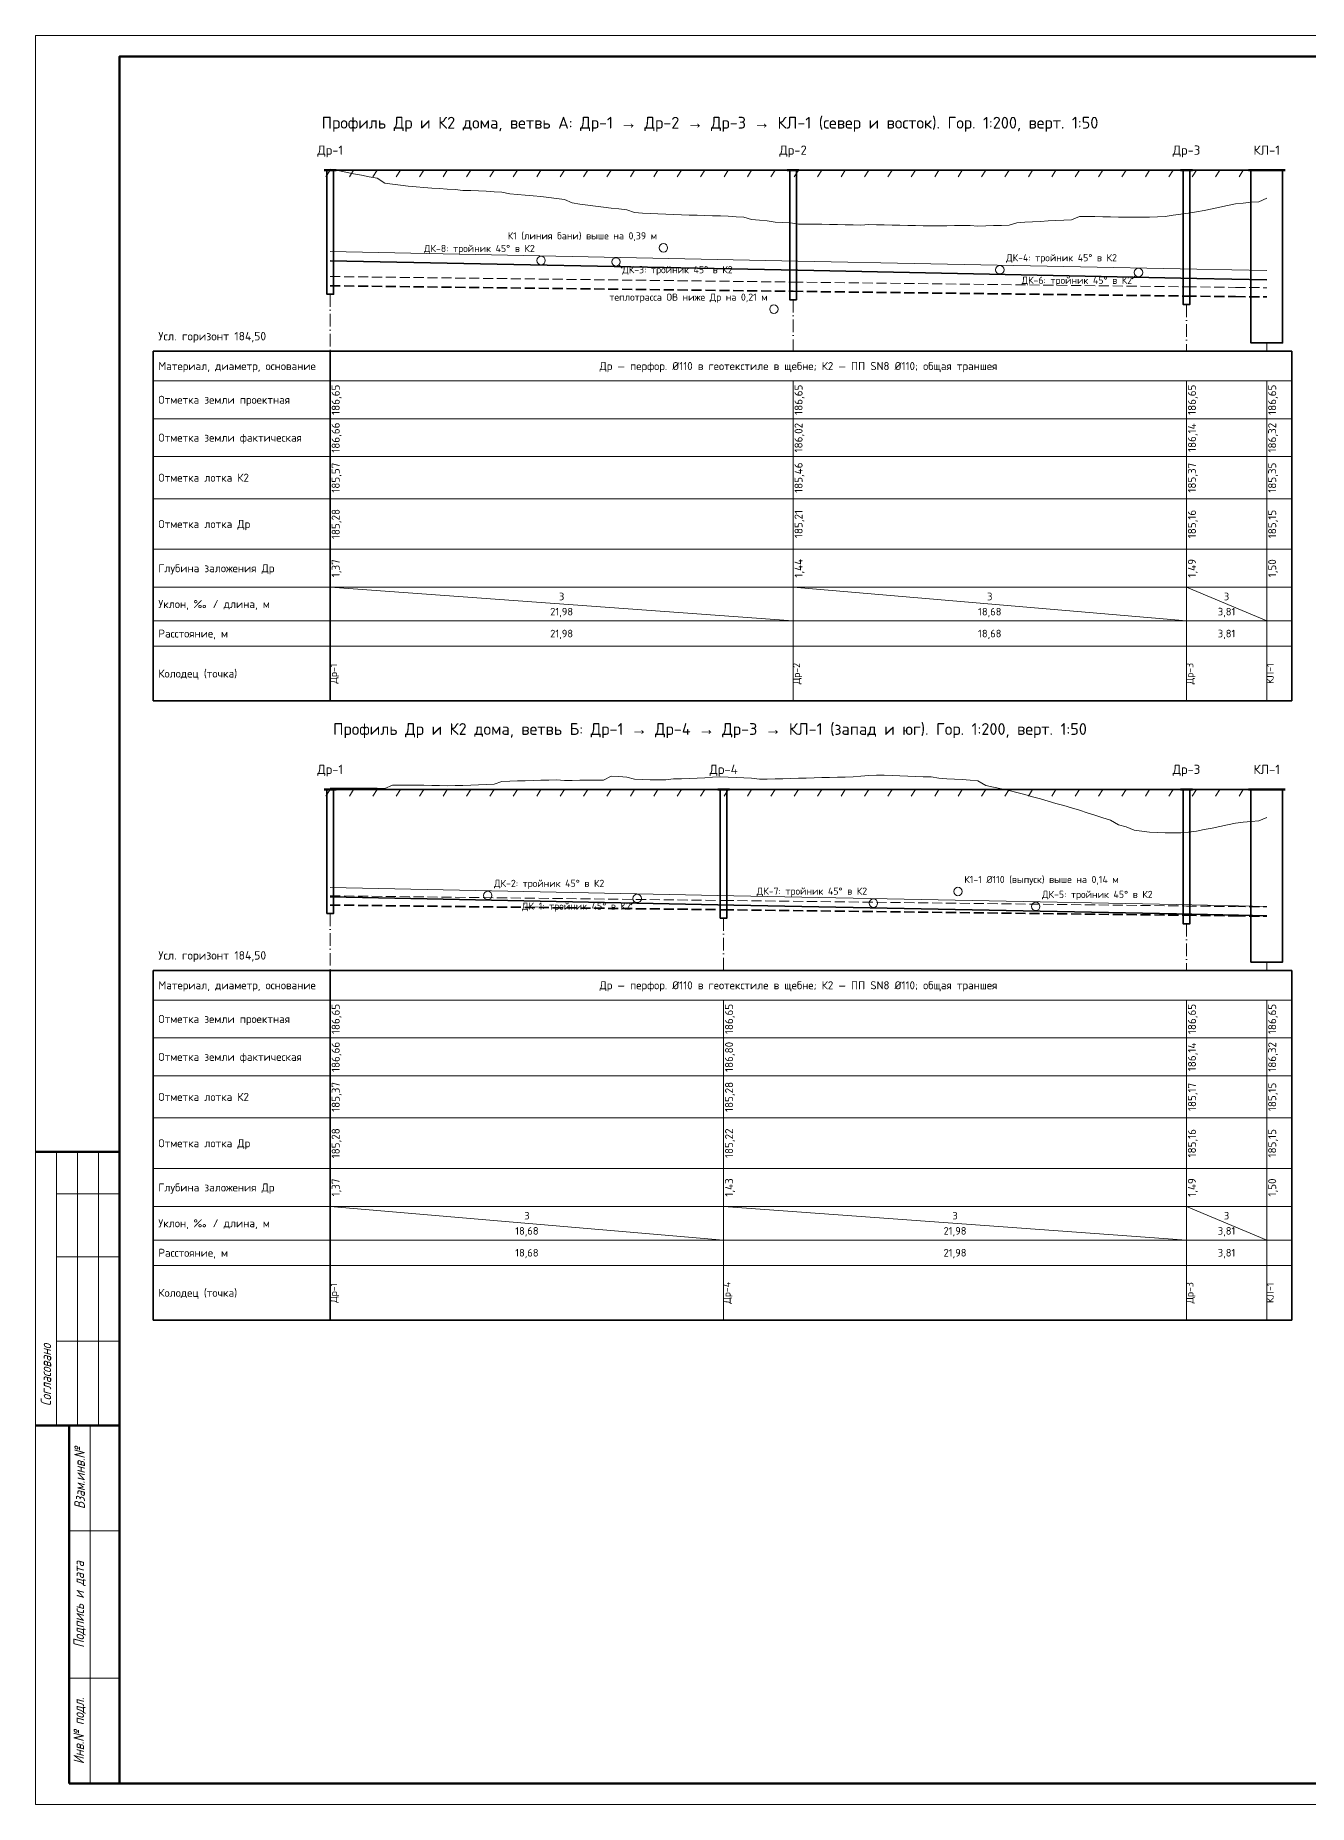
# Paper-space layout 'Лист' of a CAD drawing. Header units: millimetres. Extents: x 0 to 594, y 0 to 420.
# Drawn here: x 0 to 302.3, y 0 to 420 of the extents above; entities that cross this region are included whole.
import ezdxf
from ezdxf.enums import TextEntityAlignment as Align

# ---------------------------------------------------------------- set-up
doc = ezdxf.new("R2010")
doc.units = ezdxf.units.MM
doc.linetypes.add('ОВ_ШП', pattern=[460, 300, -80, 0, -80])
doc.linetypes.add('ОВ_ШТРИХ', pattern=[330, 240, -90])
for name, color, linetype, lineweight in [('НВК_грунт', 8, 'Continuous', 13), ('НВК_Др', 3, 'Continuous', 35), ('НВК_земля', 7, 'Continuous', 35), ('НВК_К2', 4, 'Continuous', 50), ('НВК_колодцы', 7, 'Continuous', 35), ('НВК_марки', 7, 'Continuous', 18), ('НВК_профиль', 7, 'Continuous', 18), ('НВК_текст', 7, 'Continuous', 18), ('Рамка', 7, 'Continuous', 50), ('Таблицы', 7, 'Continuous', 18), ('Текст', 7, 'Continuous', 18), ('Тонкие', 8, 'Continuous', 13)]:
    doc.layers.add(name, color=color, linetype=linetype, lineweight=lineweight)
doc.styles.add('GOST', font='isocpeur.ttf', dxfattribs={"width": 0.9})
doc.styles.add('GOST_I', font='isocpeur.ttf', dxfattribs={"width": 0.8})

psp = doc.layouts.new('Лист')

# ---------------------------------------------------------------- linework, layer by layer
at = {"layer": 'НВК_грунт'}
for points in [[(70, 388), (69, 386.4)], [(75.56, 388), (74.56, 386.4)], [(81.12, 388), (80.12, 386.4)], [(86.68, 388), (85.68, 386.4)], [(92.23, 388), (91.23, 386.4)], [(97.79, 388), (96.79, 386.4)], [(103.35, 388), (102.35, 386.4)], [(108.91, 388), (107.91, 386.4)], [(114.47, 388), (113.47, 386.4)], [(120.03, 388), (119.03, 386.4)], [(125.59, 388), (124.59, 386.4)], [(131.15, 388), (130.15, 386.4)], [(136.7, 388), (135.7, 386.4)], [(142.26, 388), (141.26, 386.4)], [(147.82, 388), (146.82, 386.4)], [(153.38, 388), (152.38, 386.4)], [(158.94, 388), (157.94, 386.4)], [(164.5, 388), (163.5, 386.4)], [(170.06, 388), (169.06, 386.4)], [(175.61, 388), (174.61, 386.4)], [(181.17, 388), (180.17, 386.4)], [(186.73, 388), (185.73, 386.4)], [(192.29, 388), (191.29, 386.4)], [(197.85, 388), (196.85, 386.4)], [(203.41, 388), (202.41, 386.4)], [(208.97, 388), (207.97, 386.4)], [(214.52, 388), (213.52, 386.4)], [(220.08, 388), (219.08, 386.4)], [(225.64, 388), (224.64, 386.4)], [(231.2, 388), (230.2, 386.4)], [(236.76, 388), (235.76, 386.4)], [(242.32, 388), (241.32, 386.4)], [(247.88, 388), (246.88, 386.4)], [(253.44, 388), (252.44, 386.4)], [(258.99, 388), (257.99, 386.4)], [(264.55, 388), (263.55, 386.4)], [(270.11, 388), (269.11, 386.4)], [(275.67, 388), (274.67, 386.4)], [(281.23, 388), (280.23, 386.4)], [(286.79, 388), (285.79, 386.4)], [(70, 241), (69, 239.4)], [(75.56, 241), (74.56, 239.4)], [(81.12, 241), (80.12, 239.4)], [(86.68, 241), (85.68, 239.4)], [(92.23, 241), (91.23, 239.4)], [(97.79, 241), (96.79, 239.4)], [(103.35, 241), (102.35, 239.4)], [(108.91, 241), (107.91, 239.4)], [(114.47, 241), (113.47, 239.4)], [(120.03, 241), (119.03, 239.4)], [(125.59, 241), (124.59, 239.4)], [(131.15, 241), (130.15, 239.4)], [(136.7, 241), (135.7, 239.4)], [(142.26, 241), (141.26, 239.4)], [(147.82, 241), (146.82, 239.4)], [(153.38, 241), (152.38, 239.4)], [(158.94, 241), (157.94, 239.4)], [(164.5, 241), (163.5, 239.4)], [(170.06, 241), (169.06, 239.4)], [(175.61, 241), (174.61, 239.4)], [(181.17, 241), (180.17, 239.4)], [(186.73, 241), (185.73, 239.4)], [(192.29, 241), (191.29, 239.4)], [(197.85, 241), (196.85, 239.4)], [(203.41, 241), (202.41, 239.4)], [(208.97, 241), (207.97, 239.4)], [(214.52, 241), (213.52, 239.4)], [(220.08, 241), (219.08, 239.4)], [(225.64, 241), (224.64, 239.4)], [(231.2, 241), (230.2, 239.4)], [(236.76, 241), (235.76, 239.4)], [(242.32, 241), (241.32, 239.4)], [(247.88, 241), (246.88, 239.4)], [(253.44, 241), (252.44, 239.4)], [(258.99, 241), (257.99, 239.4)], [(264.55, 241), (263.55, 239.4)], [(270.11, 241), (269.11, 239.4)], [(275.67, 241), (274.67, 239.4)], [(281.23, 241), (280.23, 239.4)], [(286.79, 241), (285.79, 239.4)]]:
    psp.add_lwpolyline(points, dxfattribs=at)
at = {"layer": 'НВК_грунт', "linetype": 'ОВ_ШТРИХ', "ltscale": 0.01}
for points in [[(70, 388.27), (71.85, 387.89), (73.71, 387.52), (75.56, 387.15), (77.41, 386.8), (79.26, 386.45), (81.12, 386.12), (82.97, 384.91), (84.82, 384.66), (86.68, 384.43), (88.53, 384.23), (90.38, 384.05), (92.23, 383.89), (94.09, 383.76), (95.94, 383.64), (97.79, 383.53), (99.65, 383.44), (101.5, 383.21), (103.35, 383.14), (105.2, 383.06), (107.06, 382.98), (108.91, 382.89), (110.76, 382.77), (112.62, 382.4), (114.47, 382.26), (116.32, 382.1), (118.17, 381.93), (120.03, 381.73), (121.88, 381.52), (123.73, 381.3), (125.59, 381.07), (127.44, 380.21), (129.29, 379.96), (131.15, 379.71), (133, 379.47), (134.85, 379.24), (136.7, 379.01), (138.56, 378.8), (140.41, 378.6), (142.26, 377.98), (144.12, 377.83), (145.97, 377.71), (147.82, 377.61), (149.67, 377.53), (151.53, 377.46), (153.38, 377.41), (155.23, 377.36), (157.09, 377.31), (158.94, 377.26), (160.79, 377.2), (162.64, 377.13), (164.5, 377.05), (166.35, 376.96), (168.2, 376.86), (170.06, 376.27), (171.91, 376.14), (173.76, 376.01), (175.61, 375.68), (177.47, 375.57), (179.32, 375.47), (181.17, 375.21), (183.03, 375.19), (184.88, 375.17), (186.73, 375.15), (188.58, 375.12), (190.44, 375.09), (192.29, 375.05), (194.14, 375.01), (196, 374.96), (197.85, 375.1), (199.7, 375.05), (201.55, 375), (203.41, 374.95), (205.26, 374.91), (207.11, 374.87), (208.97, 374.84), (210.82, 374.82), (212.67, 374.81), (214.52, 374.81), (216.38, 374.82), (218.23, 374.84), (220.08, 374.88), (221.94, 374.87), (223.79, 374.72), (225.64, 374.77), (227.5, 374.83), (229.35, 374.89), (231.2, 374.96), (233.05, 375.53), (234.91, 375.64), (236.76, 375.74), (238.61, 375.85), (240.47, 375.96), (242.32, 376.06), (244.17, 376.16), (246.02, 376.25), (247.88, 376.97), (249.73, 376.98), (251.58, 376.97), (253.44, 376.95), (255.29, 376.91), (257.14, 376.88), (258.99, 376.84), (260.85, 376.82), (262.7, 376.82), (264.55, 376.84), (266.41, 376.89), (268.26, 376.99), (270.11, 377.33), (271.96, 377.56), (273.82, 377.83), (275.67, 378.12), (277.52, 378.45), (279.38, 378.82), (281.23, 379.2), (283.08, 379.59), (284.93, 379.98), (286.79, 380.19), (288.64, 380.37), (290.49, 380.52), (292.35, 381.37)], [(70, 241.27), (71.85, 241.28), (73.71, 241.29), (75.56, 241.29), (77.41, 241.29), (79.26, 241.28), (81.12, 241.27), (82.97, 241.24), (84.82, 242.04), (86.68, 242.02), (88.53, 242), (90.38, 241.99), (92.23, 241.97), (94.09, 241.96), (95.94, 241.96), (97.79, 241.85), (99.65, 241.89), (101.5, 241.93), (103.35, 241.99), (105.2, 242.05), (107.06, 242.13), (108.91, 242.21), (110.76, 242.87), (112.62, 242.93), (114.47, 243), (116.32, 243.06), (118.17, 243.12), (120.03, 243.17), (121.88, 243.21), (123.73, 243.25), (125.59, 243.1), (127.44, 243.14), (129.29, 243.17), (131.15, 243.18), (133, 243.19), (134.85, 243.19), (136.7, 244.13), (138.56, 244.03), (140.41, 243.93), (142.26, 243.42), (144.12, 243.35), (145.97, 243.3), (147.82, 243.27), (149.67, 243.25), (151.53, 243.5), (153.38, 243.54), (155.23, 243.6), (157.09, 243.68), (158.94, 243.78), (160.79, 243.87), (162.64, 243.97), (164.5, 243.93), (166.35, 243.82), (168.2, 243.74), (170.06, 243.68), (171.91, 243.42), (173.76, 243.45), (175.61, 243.49), (177.47, 243.54), (179.32, 243.59), (181.17, 243.65), (183.03, 243.7), (184.88, 243.75), (186.73, 243.79), (188.58, 243.83), (190.44, 243.87), (192.29, 243.92), (194.14, 244.01), (196, 244.14), (197.85, 244.29), (199.7, 244.38), (201.55, 244.39), (203.41, 244.34), (205.26, 244.25), (207.11, 244.17), (208.97, 244.09), (210.82, 244.02), (212.67, 243.96), (214.52, 243.65), (216.38, 243.54), (218.23, 243.44), (220.08, 243.33), (221.94, 243.21), (223.79, 243.07), (225.64, 241.9), (227.5, 241.55), (229.35, 241.15), (231.2, 240.72), (233.05, 240.26), (234.91, 239.77), (236.76, 239.27), (238.61, 238.75), (240.47, 238.22), (242.32, 237.69), (244.17, 237.15), (246.02, 236.6), (247.88, 236.04), (249.73, 235.47), (251.58, 234.88), (253.44, 234.27), (255.29, 233.67), (257.14, 232.6), (258.99, 232.12), (260.85, 231.35), (262.7, 231.07), (264.55, 230.87), (266.41, 230.74), (268.26, 230.69), (270.11, 230.68), (271.96, 230.72), (273.82, 230.83), (275.67, 231.12), (277.52, 231.45), (279.38, 231.82), (281.23, 232.2), (283.08, 232.59), (284.93, 232.98), (286.79, 233.19), (288.64, 233.37), (290.49, 233.52), (292.35, 234.37)]]:
    psp.add_lwpolyline(points, dxfattribs=at)
at = {"layer": 'НВК_Др', "linetype": 'ОВ_ШТРИХ', "lineweight": 18, "ltscale": 0.01}
for points in [[(70, 362.76), (179.9, 361.44)], [(179.9, 361.44), (273.3, 360.32)], [(273.3, 360.32), (284.92, 360.18)], [(284.92, 360.18), (292.35, 360.1)], [(70, 215.76), (163.4, 214.64)], [(163.4, 214.64), (273.3, 213.32)], [(273.3, 213.32), (284.92, 213.18)], [(284.92, 213.18), (292.35, 213.1)]]:
    psp.add_lwpolyline(points, dxfattribs=at)
at = {"layer": 'НВК_Др', "linetype": 'ОВ_ШТРИХ', "lineweight": 35, "ltscale": 0.01}
for points in [[(70, 360.56), (179.9, 359.24)], [(179.9, 359.24), (273.3, 358.12)], [(273.3, 358.12), (284.92, 357.98)], [(284.92, 357.98), (292.35, 357.9)], [(70, 213.56), (163.4, 212.44)], [(163.4, 212.44), (273.3, 211.12)], [(273.3, 211.12), (284.92, 210.98)], [(284.92, 210.98), (292.35, 210.9)]]:
    psp.add_lwpolyline(points, dxfattribs=at)
at = {"layer": 'НВК_земля'}
for points in [[(70, 388), (71.85, 388), (73.71, 388), (75.56, 388), (77.41, 388), (79.26, 388), (81.12, 388), (82.97, 388), (84.82, 388), (86.68, 388), (88.53, 388), (90.38, 388), (92.23, 388), (94.09, 388), (95.94, 388), (97.79, 388), (99.65, 388), (101.5, 388), (103.35, 388), (105.2, 388), (107.06, 388), (108.91, 388), (110.76, 388), (112.62, 388), (114.47, 388), (116.32, 388), (118.17, 388), (120.03, 388), (121.88, 388), (123.73, 388), (125.59, 388), (127.44, 388), (129.29, 388), (131.15, 388), (133, 388), (134.85, 388), (136.7, 388), (138.56, 388), (140.41, 388), (142.26, 388), (144.12, 388), (145.97, 388), (147.82, 388), (149.67, 388), (151.53, 388), (153.38, 388), (155.23, 388), (157.09, 388), (158.94, 388), (160.79, 388), (162.64, 388), (164.5, 388), (166.35, 388), (168.2, 388), (170.06, 388), (171.91, 388), (173.76, 388), (175.61, 388), (177.47, 388), (179.32, 388), (181.17, 388), (183.03, 388), (184.88, 388), (186.73, 388), (188.58, 388), (190.44, 388), (192.29, 388), (194.14, 388), (196, 388), (197.85, 388), (199.7, 388), (201.55, 388), (203.41, 388), (205.26, 388), (207.11, 388), (208.97, 388), (210.82, 388), (212.67, 388), (214.52, 388), (216.38, 388), (218.23, 388), (220.08, 388), (221.94, 388), (223.79, 388), (225.64, 388), (227.5, 388), (229.35, 388), (231.2, 388), (233.05, 388), (234.91, 388), (236.76, 388), (238.61, 388), (240.47, 388), (242.32, 388), (244.17, 388), (246.02, 388), (247.88, 388), (249.73, 388), (251.58, 388), (253.44, 388), (255.29, 388), (257.14, 388), (258.99, 388), (260.85, 388), (262.7, 388), (264.55, 388), (266.41, 388), (268.26, 388), (270.11, 388), (271.96, 388), (273.82, 388), (275.67, 388), (277.52, 388), (279.38, 388), (281.23, 388), (283.08, 388), (284.93, 388), (286.79, 388), (288.64, 388), (290.49, 388), (292.35, 388)], [(70, 241), (71.85, 241), (73.71, 241), (75.56, 241), (77.41, 241), (79.26, 241), (81.12, 241), (82.97, 241), (84.82, 241), (86.68, 241), (88.53, 241), (90.38, 241), (92.23, 241), (94.09, 241), (95.94, 241), (97.79, 241), (99.65, 241), (101.5, 241), (103.35, 241), (105.2, 241), (107.06, 241), (108.91, 241), (110.76, 241), (112.62, 241), (114.47, 241), (116.32, 241), (118.17, 241), (120.03, 241), (121.88, 241), (123.73, 241), (125.59, 241), (127.44, 241), (129.29, 241), (131.15, 241), (133, 241), (134.85, 241), (136.7, 241), (138.56, 241), (140.41, 241), (142.26, 241), (144.12, 241), (145.97, 241), (147.82, 241), (149.67, 241), (151.53, 241), (153.38, 241), (155.23, 241), (157.09, 241), (158.94, 241), (160.79, 241), (162.64, 241), (164.5, 241), (166.35, 241), (168.2, 241), (170.06, 241), (171.91, 241), (173.76, 241), (175.61, 241), (177.47, 241), (179.32, 241), (181.17, 241), (183.03, 241), (184.88, 241), (186.73, 241), (188.58, 241), (190.44, 241), (192.29, 241), (194.14, 241), (196, 241), (197.85, 241), (199.7, 241), (201.55, 241), (203.41, 241), (205.26, 241), (207.11, 241), (208.97, 241), (210.82, 241), (212.67, 241), (214.52, 241), (216.38, 241), (218.23, 241), (220.08, 241), (221.94, 241), (223.79, 241), (225.64, 241), (227.5, 241), (229.35, 241), (231.2, 241), (233.05, 241), (234.91, 241), (236.76, 241), (238.61, 241), (240.47, 241), (242.32, 241), (244.17, 241), (246.02, 241), (247.88, 241), (249.73, 241), (251.58, 241), (253.44, 241), (255.29, 241), (257.14, 241), (258.99, 241), (260.85, 241), (262.7, 241), (264.55, 241), (266.41, 241), (268.26, 241), (270.11, 241), (271.96, 241), (273.82, 241), (275.67, 241), (277.52, 241), (279.38, 241), (281.23, 241), (283.08, 241), (284.93, 241), (286.79, 241), (288.64, 241), (290.49, 241), (292.35, 241)]]:
    psp.add_lwpolyline(points, dxfattribs=at)
at = {"layer": 'НВК_К2', "lineweight": 18}
for points in [[(70, 368.68), (181.01, 366.44)], [(181.01, 366.44), (275.73, 364.52)], [(275.73, 364.52), (292.35, 364.18)], [(70, 217.68), (165.81, 215.76)], [(165.81, 215.76), (270.91, 213.66)], [(270.91, 213.66), (285.69, 213.36)], [(285.69, 213.36), (292.35, 213.22)]]:
    psp.add_lwpolyline(points, dxfattribs=at)
at = {"layer": 'НВК_К2', "lineweight": 35}
for points in [[(70, 366.48), (181.01, 364.24)], [(181.01, 364.24), (275.73, 362.32)], [(275.73, 362.32), (292.35, 361.98)], [(70, 215.48), (165.81, 213.56)], [(165.81, 213.56), (270.91, 211.46)], [(270.91, 211.46), (285.69, 211.16)], [(285.69, 211.16), (292.35, 211.02)]]:
    psp.add_lwpolyline(points, dxfattribs=at)
at = {"layer": 'НВК_колодцы', "lineweight": 50}
for points in [[(68.6, 388), (71.4, 388)], [(178.5, 388), (181.3, 388)], [(271.9, 388), (274.7, 388)], [(288, 388), (296.7, 388)], [(68.6, 241), (71.4, 241)], [(162, 241), (164.8, 241)], [(271.9, 241), (274.7, 241)], [(288, 241), (296.7, 241)]]:
    psp.add_lwpolyline(points, dxfattribs=at)
at = {"layer": 'НВК_колодцы', "lineweight": 35}
for points in [[(69.2, 388), (69.2, 358.56), (70.8, 358.56), (70.8, 388)], [(179.1, 388), (179.1, 357.24), (180.7, 357.24), (180.7, 388)], [(272.5, 388), (272.5, 356.12), (274.1, 356.12), (274.1, 388)], [(288.6, 388), (288.6, 347), (296.1, 347), (296.1, 388)], [(69.2, 241), (69.2, 211.56), (70.8, 211.56), (70.8, 241)], [(162.6, 241), (162.6, 210.44), (164.2, 210.44), (164.2, 241)], [(272.5, 241), (272.5, 209.12), (274.1, 209.12), (274.1, 241)], [(288.6, 241), (288.6, 200), (296.1, 200), (296.1, 241)]]:
    psp.add_lwpolyline(points, dxfattribs=at)
at = {"layer": 'НВК_марки'}
for points in [[(138.55, 365.52), (139.35, 364.72)], [(261.2, 363), (260.4, 362.2)], [(142.18, 214.42), (141.38, 213.62)]]:
    psp.add_lwpolyline(points, dxfattribs=at)
for centre in [(149.1, 369.56), (120.07, 366.56), (137.85, 366.22), (228.99, 364.36), (261.9, 363.7), (175.35, 355), (107.41, 215.84), (142.88, 215.12), (198.98, 214), (219.05, 216.76), (237.52, 213.22)]:
    psp.add_circle(centre, 1, dxfattribs=at)
at = {"layer": 'НВК_профиль', "linetype": 'ОВ_ШП', "ltscale": 0.01}
for points in [[(70, 358.56), (70, 345)], [(179.9, 357.24), (179.9, 345)], [(273.3, 356.12), (273.3, 345)], [(292.35, 347), (292.35, 345)], [(70, 211.56), (70, 198)], [(163.4, 210.44), (163.4, 198)], [(273.3, 209.12), (273.3, 198)], [(292.35, 200), (292.35, 198)]]:
    psp.add_lwpolyline(points, dxfattribs=at)
at = {"layer": 'НВК_профиль', "lineweight": 35}
for points in [[(28, 345), (298.35, 345)], [(28, 262), (28, 345)], [(70, 262), (70, 345)], [(298.35, 262), (298.35, 345)], [(28, 262), (298.35, 262)], [(28, 198), (298.35, 198)], [(28, 115), (28, 198)], [(70, 115), (70, 198)], [(298.35, 115), (298.35, 198)], [(28, 115), (298.35, 115)]]:
    psp.add_lwpolyline(points, dxfattribs=at)
at = {"layer": 'НВК_профиль', "lineweight": 18}
for points in [[(28, 338), (298.35, 338)], [(28, 329), (298.35, 329)], [(28, 320), (298.35, 320)], [(28, 310), (298.35, 310)], [(28, 298), (298.35, 298)], [(28, 289), (298.35, 289)], [(28, 281), (298.35, 281)], [(28, 275), (298.35, 275)], [(28, 191), (298.35, 191)], [(28, 182), (298.35, 182)], [(28, 173), (298.35, 173)], [(28, 163), (298.35, 163)], [(28, 151), (298.35, 151)], [(28, 142), (298.35, 142)], [(28, 134), (298.35, 134)], [(28, 128), (298.35, 128)]]:
    psp.add_lwpolyline(points, dxfattribs=at)
at = {"layer": 'НВК_профиль'}
for points in [[(70, 329), (70, 338)], [(179.9, 329), (179.9, 338)], [(273.3, 329), (273.3, 338)], [(292.35, 329), (292.35, 338)], [(70, 320), (70, 329)], [(179.9, 320), (179.9, 329)], [(273.3, 320), (273.3, 329)], [(292.35, 320), (292.35, 329)], [(70, 310), (70, 320)], [(179.9, 310), (179.9, 320)], [(273.3, 310), (273.3, 320)], [(292.35, 310), (292.35, 320)], [(70, 298), (70, 310)], [(179.9, 298), (179.9, 310)], [(273.3, 298), (273.3, 310)], [(292.35, 298), (292.35, 310)], [(70, 289), (70, 298)], [(179.9, 289), (179.9, 298)], [(273.3, 289), (273.3, 298)], [(292.35, 289), (292.35, 298)], [(70, 281), (70, 289)], [(70, 289), (179.9, 281)], [(179.9, 281), (179.9, 289)], [(179.9, 289), (273.3, 281)], [(273.3, 281), (273.3, 289)], [(273.3, 289), (292.35, 281)], [(292.35, 281), (292.35, 289)], [(70, 275), (70, 281)], [(70, 275), (70, 281)], [(179.9, 275), (179.9, 281)], [(179.9, 275), (179.9, 281)], [(179.9, 275), (179.9, 281)], [(273.3, 275), (273.3, 281)], [(273.3, 275), (273.3, 281)], [(273.3, 275), (273.3, 281)], [(292.35, 275), (292.35, 281)], [(292.35, 275), (292.35, 281)], [(70, 262), (70, 275)], [(179.9, 262), (179.9, 275)], [(273.3, 262), (273.3, 275)], [(292.35, 262), (292.35, 275)], [(70, 182), (70, 191)], [(163.4, 182), (163.4, 191)], [(273.3, 182), (273.3, 191)], [(292.35, 182), (292.35, 191)], [(70, 173), (70, 182)], [(163.4, 173), (163.4, 182)], [(273.3, 173), (273.3, 182)], [(292.35, 173), (292.35, 182)], [(70, 163), (70, 173)], [(163.4, 163), (163.4, 173)], [(273.3, 163), (273.3, 173)], [(292.35, 163), (292.35, 173)], [(70, 151), (70, 163)], [(163.4, 151), (163.4, 163)], [(273.3, 151), (273.3, 163)], [(292.35, 151), (292.35, 163)], [(70, 142), (70, 151)], [(163.4, 142), (163.4, 151)], [(273.3, 142), (273.3, 151)], [(292.35, 142), (292.35, 151)], [(70, 134), (70, 142)], [(70, 142), (163.4, 134)], [(163.4, 134), (163.4, 142)], [(163.4, 142), (273.3, 134)], [(273.3, 134), (273.3, 142)], [(273.3, 142), (292.35, 134)], [(292.35, 134), (292.35, 142)], [(70, 128), (70, 134)], [(70, 128), (70, 134)], [(163.4, 128), (163.4, 134)], [(163.4, 128), (163.4, 134)], [(163.4, 128), (163.4, 134)], [(273.3, 128), (273.3, 134)], [(273.3, 128), (273.3, 134)], [(273.3, 128), (273.3, 134)], [(292.35, 128), (292.35, 134)], [(292.35, 128), (292.35, 134)], [(70, 115), (70, 128)], [(163.4, 115), (163.4, 128)], [(273.3, 115), (273.3, 128)], [(292.35, 115), (292.35, 128)]]:
    psp.add_lwpolyline(points, dxfattribs=at)
at = {"layer": 'Рамка', "lineweight": 50}
psp.add_lwpolyline([(20, 5), (589, 5), (589, 415), (20, 415)], close=True, dxfattribs=at)
at = {"layer": 'Таблицы', "lineweight": 50}
for p, q in [((0, 155), (20, 155)), ((0, 90), (20, 90)), ((8, 5), (8, 90)), ((8, 5), (20, 5))]:
    psp.add_line(p, q, dxfattribs=at)
at = {"layer": 'Таблицы'}
for p, q in [((5, 90), (5, 155)), ((10, 90), (10, 155)), ((15, 90), (15, 155)), ((5, 145), (20, 145)), ((5, 130), (20, 130)), ((5, 110), (20, 110)), ((13, 5), (13, 90)), ((8, 65), (20, 65)), ((8, 30), (20, 30))]:
    psp.add_line(p, q, dxfattribs=at)
at = {"layer": 'Тонкие'}
psp.add_lwpolyline([(0, 0), (594, 0), (594, 420), (0, 420)], close=True, dxfattribs=at)

# ---------------------------------------------------------------- texts
at = {"layer": 'НВК_марки', "style": 'GOST'}
for s, p in [('Др-1', (70, 391)), ('Др-2', (179.9, 391)), ('Др-3', (273.3, 391)), ('КЛ-1', (292.35, 391)), ('Др-1', (70, 244)), ('Др-4', (163.4, 244)), ('Др-3', (273.3, 244)), ('КЛ-1', (292.35, 244))]:
    psp.add_text(s, height=2.2, dxfattribs=at).set_placement(p, align=Align.BOTTOM_CENTER)
for s, p in [('ДК-8: тройник 45° в К2', (118.57, 368.06)), ('К1 (линия бани) выше на 0,39 м', (147.6, 371.06)), ('ДК-6: тройник 45° в К2', (260.4, 360.5)), ('теплотрасса ОВ ниже Др на 0,21 м', (173.85, 356.5)), ('ДК-7: тройник 45° в К2', (197.48, 215.5)), ('ДК-1: тройник 45° в К2', (141.38, 211.92))]:
    psp.add_text(s, height=1.7, dxfattribs=at).set_placement(p, align=Align.BOTTOM_RIGHT)
for s, p in [('ДК-4: тройник 45° в К2', (230.49, 365.86)), ('ДК-3: тройник 45° в К2', (139.35, 363.02)), ('ДК-2: тройник 45° в К2', (108.91, 217.34)), ('К1-1 Ø110 (выпуск) выше на 0,14 м', (220.55, 218.26)), ('ДК-5: тройник 45° в К2', (239.02, 214.72))]:
    psp.add_text(s, height=1.7, dxfattribs=at).set_placement(p, align=Align.BOTTOM_LEFT)
at = {"layer": 'НВК_текст', "style": 'GOST'}
for s, height, p in [('Профиль Др и К2 дома, ветвь А: Др-1 → Др-2 → Др-3 → КЛ-1 (север и восток). Гор. 1:200, верт. 1:50', 2.8, (160.17, 399.27)), ('Др — перфор. Ø110 в геотекстиле в щебне; К2 — ПП SN8 Ø110; общая траншея', 1.9, (181.17, 341.5)), ('3', 1.8, (124.95, 286.8)), ('3', 1.8, (226.6, 286.8)), ('3', 1.8, (282.82, 286.8)), ('21,98', 1.8, (124.95, 283.2)), ('18,68', 1.8, (226.6, 283.2)), ('3,81', 1.8, (282.82, 283.2)), ('21,98', 1.8, (124.95, 278)), ('18,68', 1.8, (226.6, 278)), ('3,81', 1.8, (282.82, 278)), ('Профиль Др и К2 дома, ветвь Б: Др-1 → Др-4 → Др-3 → КЛ-1 (запад и юг). Гор. 1:200, верт. 1:50', 2.8, (160.17, 255.34)), ('Др — перфор. Ø110 в геотекстиле в щебне; К2 — ПП SN8 Ø110; общая траншея', 1.9, (181.17, 194.5)), ('3', 1.8, (116.7, 139.8)), ('3', 1.8, (218.35, 139.8)), ('3', 1.8, (282.82, 139.8)), ('18,68', 1.8, (116.7, 136.2)), ('21,98', 1.8, (218.35, 136.2)), ('3,81', 1.8, (282.82, 136.2)), ('18,68', 1.8, (116.7, 131)), ('21,98', 1.8, (218.35, 131)), ('3,81', 1.8, (282.82, 131))]:
    psp.add_text(s, height=height, dxfattribs=at).set_placement(p, align=Align.MIDDLE_CENTER)
for p in [(29.2, 347), (29.2, 200)]:
    psp.add_text('Усл. горизонт 184,50', height=2, dxfattribs=at).set_placement(p, align=Align.BOTTOM_LEFT)
for s, p in [('Материал, диаметр, основание', (29.2, 341.5)), ('Отметка земли проектная', (29.2, 333.5)), ('Отметка земли фактическая', (29.2, 324.5)), ('Отметка лотка К2', (29.2, 315)), ('Отметка лотка Др', (29.2, 304)), ('Глубина заложения Др', (29.2, 293.5)), ('Уклон, ‰ / длина, м', (29.2, 285)), ('Расстояние, м', (29.2, 278)), ('Колодец (точка)', (29.2, 268.5)), ('Материал, диаметр, основание', (29.2, 194.5)), ('Отметка земли проектная', (29.2, 186.5)), ('Отметка земли фактическая', (29.2, 177.5)), ('Отметка лотка К2', (29.2, 168)), ('Отметка лотка Др', (29.2, 157)), ('Глубина заложения Др', (29.2, 146.5)), ('Уклон, ‰ / длина, м', (29.2, 138)), ('Расстояние, м', (29.2, 131)), ('Колодец (точка)', (29.2, 121.5))]:
    psp.add_text(s, height=1.9, dxfattribs=at).set_placement(p, align=Align.MIDDLE_LEFT)
for s, height, p in [('186,65', 1.9, (71.3, 333.5)), ('186,65', 1.9, (181.2, 333.5)), ('186,65', 1.9, (274.6, 333.5)), ('186,65', 1.9, (293.65, 333.5)), ('186,66', 1.9, (71.3, 324.5)), ('186,02', 1.9, (181.2, 324.5)), ('186,14', 1.9, (274.6, 324.5)), ('186,32', 1.9, (293.65, 324.5)), ('185,57', 1.9, (71.3, 315)), ('185,46', 1.9, (181.2, 315)), ('185,37', 1.9, (274.6, 315)), ('185,35', 1.9, (293.65, 315)), ('185,28', 1.9, (71.3, 304)), ('185,21', 1.9, (181.2, 304)), ('185,16', 1.9, (274.6, 304)), ('185,15', 1.9, (293.65, 304)), ('1,37', 1.9, (71.3, 293.5)), ('1,44', 1.9, (181.2, 293.5)), ('1,49', 1.9, (274.6, 293.5)), ('1,50', 1.9, (293.65, 293.5)), ('Др-1', 1.7, (70.8, 268.5)), ('Др-2', 1.7, (180.7, 268.5)), ('Др-3', 1.7, (274.1, 268.5)), ('КЛ-1', 1.7, (293.15, 268.5)), ('186,65', 1.9, (71.3, 186.5)), ('186,65', 1.9, (164.7, 186.5)), ('186,65', 1.9, (274.6, 186.5)), ('186,65', 1.9, (293.65, 186.5)), ('186,66', 1.9, (71.3, 177.5)), ('186,80', 1.9, (164.7, 177.5)), ('186,14', 1.9, (274.6, 177.5)), ('186,32', 1.9, (293.65, 177.5)), ('185,37', 1.9, (71.3, 168)), ('185,28', 1.9, (164.7, 168)), ('185,17', 1.9, (274.6, 168)), ('185,15', 1.9, (293.65, 168)), ('185,28', 1.9, (71.3, 157)), ('185,22', 1.9, (164.7, 157)), ('185,16', 1.9, (274.6, 157)), ('185,15', 1.9, (293.65, 157)), ('1,37', 1.9, (71.3, 146.5)), ('1,43', 1.9, (164.7, 146.5)), ('1,49', 1.9, (274.6, 146.5)), ('1,50', 1.9, (293.65, 146.5)), ('Др-1', 1.7, (70.8, 121.5)), ('Др-4', 1.7, (164.2, 121.5)), ('Др-3', 1.7, (274.1, 121.5)), ('КЛ-1', 1.7, (293.15, 121.5))]:
    psp.add_text(s, height=height, rotation=90, dxfattribs=at).set_placement(p, align=Align.MIDDLE_CENTER)
at = {"layer": 'Текст', "char_height": 2.5, "attachment_point": 5, "rotation": 90, "style": 'GOST_I'}
for s, insert in [('{\\W0.8;\\Q15;Согласовано}', (2.5, 102)), ('{\\W0.8;\\Q15;Взам.инв.№}', (10.5, 77.5)), ('{\\W0.8;\\Q15;Подпись и дата}', (10.5, 47.5)), ('{\\W0.8;\\Q15;Инв.№ подл.}', (10.5, 17.5))]:
    psp.add_mtext(s, dxfattribs=dict(at, insert=insert))

doc.saveas('drawing.dxf')
